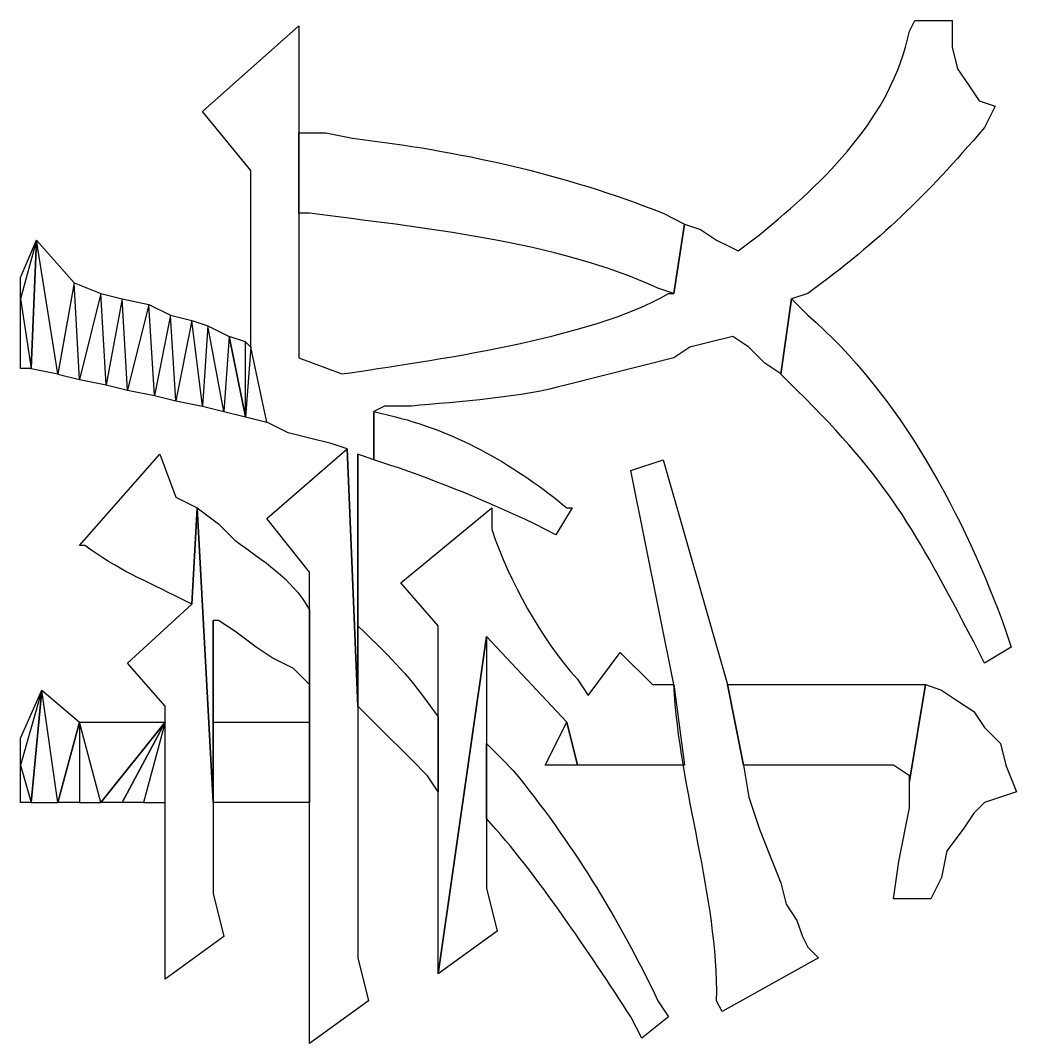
# Model space of a CAD drawing. Header units: centimetres. Extents: x -20.7 to 20.7, y -14.5 to 14.5.
# Drawn here: x -20.6946 to -20.3009, y -0.3528 to 0.0515 of the extents above; entities that cross this region are included whole.
import ezdxf

# ---------------------------------------------------------------- set-up
doc = ezdxf.new("R2010")
doc.units = ezdxf.units.CM
doc.header["$MEASUREMENT"] = 0
doc.layers.add('layer 1', color=7, linetype='Continuous')

msp = doc.modelspace()

# ---------------------------------------------------------------- linework, layer by layer
at = {"layer": 'layer 1'}
for points, knots in [([(-20.62265, 0.01552), (-20.62265, 0.01552), (-20.6036, -0.00776), (-20.6036, -0.00776), (-20.6036, -0.00776), (-20.6036, -0.00776), (-20.6036, -0.07761), (-20.6036, -0.07761), (-20.6036, -0.07761), (-20.6036, -0.07761), (-20.59725, -0.10724), (-20.59725, -0.10724), (-20.59725, -0.10724), (-20.59725, -0.10724), (-20.58878, -0.11148), (-20.58878, -0.11148), (-20.58878, -0.11148), (-20.58878, -0.11148), (-20.58032, -0.11359), (-20.58032, -0.11359), (-20.58032, -0.11359), (-20.58032, -0.11359), (-20.57185, -0.11571), (-20.57185, -0.11571), (-20.57185, -0.11571), (-20.57185, -0.11571), (-20.5655, -0.11783), (-20.5655, -0.11783), (-20.5655, -0.11783), (-20.5655, -0.11783), (-20.56127, -0.21943), (-20.56127, -0.21943), (-20.56127, -0.21943), (-20.56127, -0.21943), (-20.56127, -0.11994), (-20.56127, -0.11994), (-20.56127, -0.11994), (-20.56127, -0.11994), (-20.55492, -0.12206), (-20.55492, -0.12206), (-20.55492, -0.12206), (-20.55492, -0.12206), (-20.55492, -0.10301), (-20.55492, -0.10301), (-20.55492, -0.10301), (-20.55492, -0.10301), (-20.55068, -0.10089), (-20.55068, -0.10089), (-20.55068, -0.10089), (-20.55068, -0.10089), (-20.5401, -0.10089), (-20.5401, -0.10089), (-20.5401, -0.10089), (-20.52193, -0.0992), (-20.49558, -0.09744), (-20.47872, -0.09243), (-20.47872, -0.09243), (-20.47872, -0.09243), (-20.43638, -0.08184), (-20.43638, -0.08184), (-20.43638, -0.08184), (-20.43638, -0.08184), (-20.43003, -0.07761), (-20.43003, -0.07761), (-20.43003, -0.07761), (-20.43003, -0.07761), (-20.42157, -0.07549), (-20.42157, -0.07549), (-20.42157, -0.07549), (-20.42157, -0.07549), (-20.4131, -0.07338), (-20.4131, -0.07338), (-20.4131, -0.07338), (-20.4131, -0.07338), (-20.40675, -0.07761), (-20.40675, -0.07761), (-20.40675, -0.07761), (-20.40675, -0.07761), (-20.4004, -0.08396), (-20.4004, -0.08396), (-20.4004, -0.08396), (-20.4004, -0.08396), (-20.39405, -0.08819), (-20.39405, -0.08819), (-20.39405, -0.08819), (-20.39405, -0.08819), (-20.38982, -0.05856), (-20.38982, -0.05856), (-20.38982, -0.05856), (-20.38982, -0.05856), (-20.38347, -0.05644), (-20.38347, -0.05644), (-20.38347, -0.05644), (-20.3545, -0.0351), (-20.33725, -0.01838), (-20.31362, 0.00917), (-20.31362, 0.00917), (-20.31362, 0.00917), (-20.30938, 0.01764), (-20.30938, 0.01764), (-20.30938, 0.01764), (-20.30938, 0.01764), (-20.31573, 0.01976), (-20.31573, 0.01976), (-20.31573, 0.01976), (-20.31573, 0.01976), (-20.31997, 0.02611), (-20.31997, 0.02611), (-20.31997, 0.02611), (-20.31997, 0.02611), (-20.3242, 0.03246), (-20.3242, 0.03246), (-20.3242, 0.03246), (-20.3242, 0.03246), (-20.32632, 0.04092), (-20.32632, 0.04092), (-20.32632, 0.04092), (-20.32632, 0.04092), (-20.32632, 0.05151), (-20.32632, 0.05151), (-20.32632, 0.05151), (-20.32632, 0.05151), (-20.34113, 0.05151), (-20.34113, 0.05151), (-20.34113, 0.05151), (-20.34113, 0.05151), (-20.34325, 0.04727), (-20.34325, 0.04727), (-20.34325, 0.04727), (-20.35034, 0.01316), (-20.3763, -0.01168), (-20.40252, -0.03316), (-20.40252, -0.03316), (-20.40252, -0.03316), (-20.41098, -0.03951), (-20.41098, -0.03951), (-20.41098, -0.03951), (-20.41098, -0.03951), (-20.41522, -0.03739), (-20.41522, -0.03739), (-20.41522, -0.03739), (-20.41522, -0.03739), (-20.41945, -0.03528), (-20.41945, -0.03528), (-20.41945, -0.03528), (-20.41945, -0.03528), (-20.4258, -0.03104), (-20.4258, -0.03104), (-20.4258, -0.03104), (-20.4258, -0.03104), (-20.43215, -0.02893), (-20.43215, -0.02893), (-20.43215, -0.02893), (-20.43215, -0.02893), (-20.43638, -0.05644), (-20.43638, -0.05644), (-20.43638, -0.05644), (-20.43638, -0.05644), (-20.4385, -0.05644), (-20.4385, -0.05644), (-20.4385, -0.05644), (-20.46909, -0.0743), (-20.53287, -0.08301), (-20.56762, -0.08819), (-20.56762, -0.08819), (-20.56762, -0.08819), (-20.58455, -0.08184), (-20.58455, -0.08184), (-20.58455, -0.08184), (-20.58455, -0.08184), (-20.58455, 0.04939), (-20.58455, 0.04939), (-20.58455, 0.04939), (-20.58455, 0.04939), (-20.62265, 0.01552), (-20.62265, 0.01552)], [0, 0, 0, 0, 0.022222, 0.022222, 0.022222, 0.022222, 0.044444, 0.044444, 0.044444, 0.044444, 0.066667, 0.066667, 0.066667, 0.066667, 0.088889, 0.088889, 0.088889, 0.088889, 0.111111, 0.111111, 0.111111, 0.111111, 0.133333, 0.133333, 0.133333, 0.133333, 0.155556, 0.155556, 0.155556, 0.155556, 0.177778, 0.177778, 0.177778, 0.177778, 0.2, 0.2, 0.2, 0.2, 0.222222, 0.222222, 0.222222, 0.222222, 0.244444, 0.244444, 0.244444, 0.244444, 0.266667, 0.266667, 0.266667, 0.266667, 0.288889, 0.288889, 0.288889, 0.288889, 0.311111, 0.311111, 0.311111, 0.311111, 0.333333, 0.333333, 0.333333, 0.333333, 0.355556, 0.355556, 0.355556, 0.355556, 0.377778, 0.377778, 0.377778, 0.377778, 0.4, 0.4, 0.4, 0.4, 0.422222, 0.422222, 0.422222, 0.422222, 0.444444, 0.444444, 0.444444, 0.444444, 0.466667, 0.466667, 0.466667, 0.466667, 0.488889, 0.488889, 0.488889, 0.488889, 0.511111, 0.511111, 0.511111, 0.511111, 0.533333, 0.533333, 0.533333, 0.533333, 0.555556, 0.555556, 0.555556, 0.555556, 0.577778, 0.577778, 0.577778, 0.577778, 0.6, 0.6, 0.6, 0.6, 0.622222, 0.622222, 0.622222, 0.622222, 0.644444, 0.644444, 0.644444, 0.644444, 0.666667, 0.666667, 0.666667, 0.666667, 0.688889, 0.688889, 0.688889, 0.688889, 0.711111, 0.711111, 0.711111, 0.711111, 0.733333, 0.733333, 0.733333, 0.733333, 0.755556, 0.755556, 0.755556, 0.755556, 0.777778, 0.777778, 0.777778, 0.777778, 0.8, 0.8, 0.8, 0.8, 0.822222, 0.822222, 0.822222, 0.822222, 0.844444, 0.844444, 0.844444, 0.844444, 0.866667, 0.866667, 0.866667, 0.866667, 0.888889, 0.888889, 0.888889, 0.888889, 0.911111, 0.911111, 0.911111, 0.911111, 0.933333, 0.933333, 0.933333, 0.933333, 0.955556, 0.955556, 0.955556, 0.955556, 1, 1, 1, 1]), ([(-20.58455, 0.00706), (-20.58455, 0.00706), (-20.58455, -0.0247), (-20.58455, -0.0247), (-20.58455, -0.0247), (-20.58455, -0.0247), (-20.58032, -0.0247), (-20.58032, -0.0247), (-20.58032, -0.0247), (-20.53763, -0.03023), (-20.48207, -0.03577), (-20.44273, -0.05433), (-20.44273, -0.05433), (-20.44273, -0.05433), (-20.43638, -0.05645), (-20.43638, -0.05645), (-20.43638, -0.05645), (-20.43638, -0.05645), (-20.43215, -0.02893), (-20.43215, -0.02893), (-20.43215, -0.02893), (-20.43215, -0.02893), (-20.44062, -0.0247), (-20.44062, -0.0247), (-20.44062, -0.0247), (-20.4797, -0.00907), (-20.52172, 0.00011), (-20.56338, 0.00494), (-20.56338, 0.00494), (-20.56338, 0.00494), (-20.57397, 0.00706), (-20.57397, 0.00706), (-20.57397, 0.00706), (-20.57397, 0.00706), (-20.58455, 0.00706), (-20.58455, 0.00706)], [0, 0, 0, 0, 0.1, 0.1, 0.1, 0.1, 0.2, 0.2, 0.2, 0.2, 0.3, 0.3, 0.3, 0.3, 0.4, 0.4, 0.4, 0.4, 0.5, 0.5, 0.5, 0.5, 0.6, 0.6, 0.6, 0.6, 0.7, 0.7, 0.7, 0.7, 0.8, 0.8, 0.8, 0.8, 1, 1, 1, 1]), ([(-20.69038, -0.08608), (-20.69038, -0.08608), (-20.69462, -0.05856), (-20.69462, -0.05856), (-20.69462, -0.05856), (-20.69462, -0.05856), (-20.68827, -0.03528), (-20.68827, -0.03528), (-20.68827, -0.03528), (-20.68827, -0.03528), (-20.69038, -0.08608), (-20.69038, -0.08608)], [0, 0, 0, 0, 0.25, 0.25, 0.25, 0.25, 0.5, 0.5, 0.5, 0.5, 1, 1, 1, 1]), ([(-20.69462, -0.05856), (-20.69462, -0.05856), (-20.68827, -0.03528), (-20.68827, -0.03528), (-20.68827, -0.03528), (-20.68827, -0.03528), (-20.69462, -0.0501), (-20.69462, -0.0501), (-20.69462, -0.0501), (-20.69462, -0.0501), (-20.69462, -0.05856), (-20.69462, -0.05856)], [0, 0, 0, 0, 0.25, 0.25, 0.25, 0.25, 0.5, 0.5, 0.5, 0.5, 1, 1, 1, 1]), ([(-20.69038, -0.08608), (-20.69038, -0.08608), (-20.68827, -0.03528), (-20.68827, -0.03528), (-20.68827, -0.03528), (-20.68827, -0.03528), (-20.6798, -0.08819), (-20.6798, -0.08819), (-20.6798, -0.08819), (-20.6798, -0.08819), (-20.69038, -0.08608), (-20.69038, -0.08608)], [0, 0, 0, 0, 0.25, 0.25, 0.25, 0.25, 0.5, 0.5, 0.5, 0.5, 1, 1, 1, 1]), ([(-20.68827, -0.03528), (-20.68827, -0.03528), (-20.6798, -0.08819), (-20.6798, -0.08819), (-20.6798, -0.08819), (-20.6798, -0.08819), (-20.67345, -0.05221), (-20.67345, -0.05221), (-20.67345, -0.05221), (-20.67345, -0.05221), (-20.68827, -0.03528), (-20.68827, -0.03528)], [0, 0, 0, 0, 0.25, 0.25, 0.25, 0.25, 0.5, 0.5, 0.5, 0.5, 1, 1, 1, 1]), ([(-20.6798, -0.0882), (-20.6798, -0.0882), (-20.67345, -0.05221), (-20.67345, -0.05221), (-20.67345, -0.05221), (-20.67345, -0.05221), (-20.67133, -0.09031), (-20.67133, -0.09031), (-20.67133, -0.09031), (-20.67133, -0.09031), (-20.6798, -0.0882), (-20.6798, -0.0882)], [0, 0, 0, 0, 0.25, 0.25, 0.25, 0.25, 0.5, 0.5, 0.5, 0.5, 1, 1, 1, 1]), ([(-20.67345, -0.05221), (-20.67345, -0.05221), (-20.67133, -0.09031), (-20.67133, -0.09031), (-20.67133, -0.09031), (-20.67133, -0.09031), (-20.66287, -0.05645), (-20.66287, -0.05645), (-20.66287, -0.05645), (-20.66287, -0.05645), (-20.67345, -0.05221), (-20.67345, -0.05221)], [0, 0, 0, 0, 0.25, 0.25, 0.25, 0.25, 0.5, 0.5, 0.5, 0.5, 1, 1, 1, 1]), ([(-20.67133, -0.09031), (-20.67133, -0.09031), (-20.66287, -0.05645), (-20.66287, -0.05645), (-20.66287, -0.05645), (-20.66287, -0.05645), (-20.66075, -0.09243), (-20.66075, -0.09243), (-20.66075, -0.09243), (-20.66075, -0.09243), (-20.67133, -0.09031), (-20.67133, -0.09031)], [0, 0, 0, 0, 0.25, 0.25, 0.25, 0.25, 0.5, 0.5, 0.5, 0.5, 1, 1, 1, 1]), ([(-20.66287, -0.05645), (-20.66287, -0.05645), (-20.66075, -0.09243), (-20.66075, -0.09243), (-20.66075, -0.09243), (-20.66075, -0.09243), (-20.6544, -0.05856), (-20.6544, -0.05856), (-20.6544, -0.05856), (-20.6544, -0.05856), (-20.66287, -0.05645), (-20.66287, -0.05645)], [0, 0, 0, 0, 0.25, 0.25, 0.25, 0.25, 0.5, 0.5, 0.5, 0.5, 1, 1, 1, 1]), ([(-20.69462, -0.08608), (-20.69462, -0.08608), (-20.69038, -0.08608), (-20.69038, -0.08608), (-20.69038, -0.08608), (-20.69038, -0.08608), (-20.69462, -0.05856), (-20.69462, -0.05856), (-20.69462, -0.05856), (-20.69462, -0.05856), (-20.69462, -0.08608), (-20.69462, -0.08608)], [0, 0, 0, 0, 0.25, 0.25, 0.25, 0.25, 0.5, 0.5, 0.5, 0.5, 1, 1, 1, 1]), ([(-20.66075, -0.09243), (-20.66075, -0.09243), (-20.6544, -0.05856), (-20.6544, -0.05856), (-20.6544, -0.05856), (-20.6544, -0.05856), (-20.65228, -0.09454), (-20.65228, -0.09454), (-20.65228, -0.09454), (-20.65228, -0.09454), (-20.66075, -0.09243), (-20.66075, -0.09243)], [0, 0, 0, 0, 0.25, 0.25, 0.25, 0.25, 0.5, 0.5, 0.5, 0.5, 1, 1, 1, 1]), ([(-20.6544, -0.05856), (-20.6544, -0.05856), (-20.65228, -0.09455), (-20.65228, -0.09455), (-20.65228, -0.09455), (-20.65228, -0.09455), (-20.64382, -0.06068), (-20.64382, -0.06068), (-20.64382, -0.06068), (-20.64382, -0.06068), (-20.6544, -0.05856), (-20.6544, -0.05856)], [0, 0, 0, 0, 0.25, 0.25, 0.25, 0.25, 0.5, 0.5, 0.5, 0.5, 1, 1, 1, 1]), ([(-20.39405, -0.0882), (-20.39405, -0.0882), (-20.3877, -0.09455), (-20.3877, -0.09455), (-20.3877, -0.09455), (-20.35115, -0.13081), (-20.34142, -0.1493), (-20.31785, -0.19403), (-20.31785, -0.19403), (-20.31785, -0.19403), (-20.31362, -0.2025), (-20.31362, -0.2025), (-20.31362, -0.2025), (-20.31362, -0.2025), (-20.30303, -0.19615), (-20.30303, -0.19615), (-20.30303, -0.19615), (-20.30303, -0.19615), (-20.30515, -0.1898), (-20.30515, -0.1898), (-20.30515, -0.1898), (-20.32088, -0.14531), (-20.34731, -0.09599), (-20.38347, -0.06491), (-20.38347, -0.06491), (-20.38347, -0.06491), (-20.38982, -0.05856), (-20.38982, -0.05856), (-20.38982, -0.05856), (-20.38982, -0.05856), (-20.39405, -0.0882), (-20.39405, -0.0882)], [0, 0, 0, 0, 0.111111, 0.111111, 0.111111, 0.111111, 0.222222, 0.222222, 0.222222, 0.222222, 0.333333, 0.333333, 0.333333, 0.333333, 0.444444, 0.444444, 0.444444, 0.444444, 0.555556, 0.555556, 0.555556, 0.555556, 0.666667, 0.666667, 0.666667, 0.666667, 0.777778, 0.777778, 0.777778, 0.777778, 1, 1, 1, 1]), ([(-20.65228, -0.09455), (-20.65228, -0.09455), (-20.64382, -0.06068), (-20.64382, -0.06068), (-20.64382, -0.06068), (-20.64382, -0.06068), (-20.6417, -0.09666), (-20.6417, -0.09666), (-20.6417, -0.09666), (-20.6417, -0.09666), (-20.65228, -0.09455), (-20.65228, -0.09455)], [0, 0, 0, 0, 0.25, 0.25, 0.25, 0.25, 0.5, 0.5, 0.5, 0.5, 1, 1, 1, 1]), ([(-20.64382, -0.06068), (-20.64382, -0.06068), (-20.6417, -0.09666), (-20.6417, -0.09666), (-20.6417, -0.09666), (-20.6417, -0.09666), (-20.63535, -0.06491), (-20.63535, -0.06491), (-20.63535, -0.06491), (-20.63535, -0.06491), (-20.64382, -0.06068), (-20.64382, -0.06068)], [0, 0, 0, 0, 0.25, 0.25, 0.25, 0.25, 0.5, 0.5, 0.5, 0.5, 1, 1, 1, 1]), ([(-20.6417, -0.09666), (-20.6417, -0.09666), (-20.63535, -0.06491), (-20.63535, -0.06491), (-20.63535, -0.06491), (-20.63535, -0.06491), (-20.63323, -0.09878), (-20.63323, -0.09878), (-20.63323, -0.09878), (-20.63323, -0.09878), (-20.6417, -0.09666), (-20.6417, -0.09666)], [0, 0, 0, 0, 0.25, 0.25, 0.25, 0.25, 0.5, 0.5, 0.5, 0.5, 1, 1, 1, 1]), ([(-20.63535, -0.06491), (-20.63535, -0.06491), (-20.63323, -0.09878), (-20.63323, -0.09878), (-20.63323, -0.09878), (-20.63323, -0.09878), (-20.62688, -0.06703), (-20.62688, -0.06703), (-20.62688, -0.06703), (-20.62688, -0.06703), (-20.63535, -0.06491), (-20.63535, -0.06491)], [0, 0, 0, 0, 0.25, 0.25, 0.25, 0.25, 0.5, 0.5, 0.5, 0.5, 1, 1, 1, 1]), ([(-20.63323, -0.09878), (-20.63323, -0.09878), (-20.62688, -0.06703), (-20.62688, -0.06703), (-20.62688, -0.06703), (-20.62688, -0.06703), (-20.62265, -0.10089), (-20.62265, -0.10089), (-20.62265, -0.10089), (-20.62265, -0.10089), (-20.63323, -0.09878), (-20.63323, -0.09878)], [0, 0, 0, 0, 0.25, 0.25, 0.25, 0.25, 0.5, 0.5, 0.5, 0.5, 1, 1, 1, 1]), ([(-20.62688, -0.06703), (-20.62688, -0.06703), (-20.62265, -0.10089), (-20.62265, -0.10089), (-20.62265, -0.10089), (-20.62265, -0.10089), (-20.62053, -0.06914), (-20.62053, -0.06914), (-20.62053, -0.06914), (-20.62053, -0.06914), (-20.62688, -0.06703), (-20.62688, -0.06703)], [0, 0, 0, 0, 0.25, 0.25, 0.25, 0.25, 0.5, 0.5, 0.5, 0.5, 1, 1, 1, 1]), ([(-20.62265, -0.1009), (-20.62265, -0.1009), (-20.62053, -0.06915), (-20.62053, -0.06915), (-20.62053, -0.06915), (-20.62053, -0.06915), (-20.61418, -0.10301), (-20.61418, -0.10301), (-20.61418, -0.10301), (-20.61418, -0.10301), (-20.62265, -0.1009), (-20.62265, -0.1009)], [0, 0, 0, 0, 0.25, 0.25, 0.25, 0.25, 0.5, 0.5, 0.5, 0.5, 1, 1, 1, 1]), ([(-20.62053, -0.06915), (-20.62053, -0.06915), (-20.61418, -0.10301), (-20.61418, -0.10301), (-20.61418, -0.10301), (-20.61418, -0.10301), (-20.61207, -0.07338), (-20.61207, -0.07338), (-20.61207, -0.07338), (-20.61207, -0.07338), (-20.62053, -0.06915), (-20.62053, -0.06915)], [0, 0, 0, 0, 0.25, 0.25, 0.25, 0.25, 0.5, 0.5, 0.5, 0.5, 1, 1, 1, 1]), ([(-20.61418, -0.10301), (-20.61418, -0.10301), (-20.61207, -0.07338), (-20.61207, -0.07338), (-20.61207, -0.07338), (-20.61207, -0.07338), (-20.60572, -0.10513), (-20.60572, -0.10513), (-20.60572, -0.10513), (-20.60572, -0.10513), (-20.61418, -0.10301), (-20.61418, -0.10301)], [0, 0, 0, 0, 0.25, 0.25, 0.25, 0.25, 0.5, 0.5, 0.5, 0.5, 1, 1, 1, 1]), ([(-20.61207, -0.07338), (-20.61207, -0.07338), (-20.60572, -0.07549), (-20.60572, -0.07549), (-20.60572, -0.07549), (-20.60572, -0.07549), (-20.60572, -0.10513), (-20.60572, -0.10513), (-20.60572, -0.10513), (-20.60572, -0.10513), (-20.61207, -0.07338), (-20.61207, -0.07338)], [0, 0, 0, 0, 0.25, 0.25, 0.25, 0.25, 0.5, 0.5, 0.5, 0.5, 1, 1, 1, 1]), ([(-20.60572, -0.0755), (-20.60572, -0.0755), (-20.60572, -0.10513), (-20.60572, -0.10513), (-20.60572, -0.10513), (-20.60572, -0.10513), (-20.6036, -0.07761), (-20.6036, -0.07761), (-20.6036, -0.07761), (-20.6036, -0.07761), (-20.60572, -0.0755), (-20.60572, -0.0755)], [0, 0, 0, 0, 0.25, 0.25, 0.25, 0.25, 0.5, 0.5, 0.5, 0.5, 1, 1, 1, 1]), ([(-20.60572, -0.10513), (-20.60572, -0.10513), (-20.6036, -0.07761), (-20.6036, -0.07761), (-20.6036, -0.07761), (-20.6036, -0.07761), (-20.59725, -0.10725), (-20.59725, -0.10725), (-20.59725, -0.10725), (-20.59725, -0.10725), (-20.60572, -0.10513), (-20.60572, -0.10513)], [0, 0, 0, 0, 0.25, 0.25, 0.25, 0.25, 0.5, 0.5, 0.5, 0.5, 1, 1, 1, 1]), ([(-20.55492, -0.12206), (-20.55492, -0.12206), (-20.54857, -0.12418), (-20.54857, -0.12418), (-20.54857, -0.12418), (-20.52832, -0.13106), (-20.51082, -0.13825), (-20.49142, -0.14746), (-20.49142, -0.14746), (-20.49142, -0.14746), (-20.48295, -0.15169), (-20.48295, -0.15169), (-20.48295, -0.15169), (-20.48295, -0.15169), (-20.4766, -0.14111), (-20.4766, -0.14111), (-20.4766, -0.14111), (-20.4766, -0.14111), (-20.47872, -0.14111), (-20.47872, -0.14111), (-20.47872, -0.14111), (-20.49801, -0.12495), (-20.52161, -0.11123), (-20.54645, -0.10513), (-20.54645, -0.10513), (-20.54645, -0.10513), (-20.55492, -0.10301), (-20.55492, -0.10301), (-20.55492, -0.10301), (-20.55492, -0.10301), (-20.55492, -0.12206), (-20.55492, -0.12206)], [0, 0, 0, 0, 0.111111, 0.111111, 0.111111, 0.111111, 0.222222, 0.222222, 0.222222, 0.222222, 0.333333, 0.333333, 0.333333, 0.333333, 0.444444, 0.444444, 0.444444, 0.444444, 0.555556, 0.555556, 0.555556, 0.555556, 0.666667, 0.666667, 0.666667, 0.666667, 0.777778, 0.777778, 0.777778, 0.777778, 1, 1, 1, 1]), ([(-20.67133, -0.15593), (-20.67133, -0.15593), (-20.66922, -0.15593), (-20.66922, -0.15593), (-20.66922, -0.15593), (-20.65627, -0.16559), (-20.64526, -0.16979), (-20.63112, -0.17709), (-20.63112, -0.17709), (-20.63112, -0.17709), (-20.62688, -0.17921), (-20.62688, -0.17921), (-20.62688, -0.17921), (-20.62688, -0.17921), (-20.62477, -0.14111), (-20.62477, -0.14111), (-20.62477, -0.14111), (-20.62477, -0.14111), (-20.63323, -0.13688), (-20.63323, -0.13688), (-20.63323, -0.13688), (-20.63323, -0.13688), (-20.63958, -0.11994), (-20.63958, -0.11994), (-20.63958, -0.11994), (-20.63958, -0.11994), (-20.67133, -0.15593), (-20.67133, -0.15593)], [0, 0, 0, 0, 0.125, 0.125, 0.125, 0.125, 0.25, 0.25, 0.25, 0.25, 0.375, 0.375, 0.375, 0.375, 0.5, 0.5, 0.5, 0.5, 0.625, 0.625, 0.625, 0.625, 0.75, 0.75, 0.75, 0.75, 1, 1, 1, 1]), ([(-20.59725, -0.14535), (-20.59725, -0.14535), (-20.58032, -0.16651), (-20.58032, -0.16651), (-20.58032, -0.16651), (-20.58032, -0.16651), (-20.58032, -0.35278), (-20.58032, -0.35278), (-20.58032, -0.35278), (-20.58032, -0.35278), (-20.55703, -0.33585), (-20.55703, -0.33585), (-20.55703, -0.33585), (-20.55703, -0.33585), (-20.56127, -0.31891), (-20.56127, -0.31891), (-20.56127, -0.31891), (-20.56127, -0.31891), (-20.56127, -0.21943), (-20.56127, -0.21943), (-20.56127, -0.21943), (-20.56127, -0.21943), (-20.5655, -0.11783), (-20.5655, -0.11783), (-20.5655, -0.11783), (-20.5655, -0.11783), (-20.59725, -0.14535), (-20.59725, -0.14535)], [0, 0, 0, 0, 0.125, 0.125, 0.125, 0.125, 0.25, 0.25, 0.25, 0.25, 0.375, 0.375, 0.375, 0.375, 0.5, 0.5, 0.5, 0.5, 0.625, 0.625, 0.625, 0.625, 0.75, 0.75, 0.75, 0.75, 1, 1, 1, 1]), ([(-20.56127, -0.21943), (-20.56127, -0.21943), (-20.55915, -0.22155), (-20.55915, -0.22155), (-20.55915, -0.22155), (-20.55915, -0.22155), (-20.5528, -0.2279), (-20.5528, -0.2279), (-20.5528, -0.2279), (-20.5528, -0.2279), (-20.5401, -0.2406), (-20.5401, -0.2406), (-20.5401, -0.2406), (-20.5401, -0.2406), (-20.53375, -0.24695), (-20.53375, -0.24695), (-20.53375, -0.24695), (-20.53375, -0.24695), (-20.52952, -0.2533), (-20.52952, -0.2533), (-20.52952, -0.2533), (-20.52952, -0.2533), (-20.52952, -0.22366), (-20.52952, -0.22366), (-20.52952, -0.22366), (-20.5419, -0.20645), (-20.54617, -0.20235), (-20.56127, -0.18768), (-20.56127, -0.18768), (-20.56127, -0.18768), (-20.56127, -0.11995), (-20.56127, -0.11995), (-20.56127, -0.11995), (-20.56127, -0.11995), (-20.56127, -0.21943), (-20.56127, -0.21943)], [0, 0, 0, 0, 0.1, 0.1, 0.1, 0.1, 0.2, 0.2, 0.2, 0.2, 0.3, 0.3, 0.3, 0.3, 0.4, 0.4, 0.4, 0.4, 0.5, 0.5, 0.5, 0.5, 0.6, 0.6, 0.6, 0.6, 0.7, 0.7, 0.7, 0.7, 0.8, 0.8, 0.8, 0.8, 1, 1, 1, 1]), ([(-20.45332, -0.1263), (-20.45332, -0.1263), (-20.43638, -0.21096), (-20.43638, -0.21096), (-20.43638, -0.21096), (-20.43413, -0.25319), (-20.41885, -0.29386), (-20.41945, -0.33585), (-20.41945, -0.33585), (-20.41945, -0.33585), (-20.41733, -0.34008), (-20.41733, -0.34008), (-20.41733, -0.34008), (-20.41733, -0.34008), (-20.37923, -0.31891), (-20.37923, -0.31891), (-20.37923, -0.31891), (-20.37923, -0.31891), (-20.38135, -0.3168), (-20.38135, -0.3168), (-20.38135, -0.3168), (-20.38135, -0.3168), (-20.38347, -0.31468), (-20.38347, -0.31468), (-20.38347, -0.31468), (-20.38347, -0.31468), (-20.38558, -0.31045), (-20.38558, -0.31045), (-20.38558, -0.31045), (-20.38558, -0.31045), (-20.3877, -0.3041), (-20.3877, -0.3041), (-20.3877, -0.3041), (-20.3877, -0.3041), (-20.39193, -0.29775), (-20.39193, -0.29775), (-20.39193, -0.29775), (-20.39193, -0.29775), (-20.39405, -0.28928), (-20.39405, -0.28928), (-20.39405, -0.28928), (-20.39405, -0.28928), (-20.39828, -0.2787), (-20.39828, -0.2787), (-20.39828, -0.2787), (-20.39828, -0.2787), (-20.40252, -0.26811), (-20.40252, -0.26811), (-20.40252, -0.26811), (-20.40252, -0.26811), (-20.40675, -0.25541), (-20.40675, -0.25541), (-20.40675, -0.25541), (-20.40675, -0.25541), (-20.40887, -0.24271), (-20.40887, -0.24271), (-20.40887, -0.24271), (-20.40887, -0.24271), (-20.41522, -0.21096), (-20.41522, -0.21096), (-20.41522, -0.21096), (-20.41522, -0.21096), (-20.44062, -0.12206), (-20.44062, -0.12206), (-20.44062, -0.12206), (-20.44062, -0.12206), (-20.45332, -0.1263), (-20.45332, -0.1263)], [0, 0, 0, 0, 0.055556, 0.055556, 0.055556, 0.055556, 0.111111, 0.111111, 0.111111, 0.111111, 0.166667, 0.166667, 0.166667, 0.166667, 0.222222, 0.222222, 0.222222, 0.222222, 0.277778, 0.277778, 0.277778, 0.277778, 0.333333, 0.333333, 0.333333, 0.333333, 0.388889, 0.388889, 0.388889, 0.388889, 0.444444, 0.444444, 0.444444, 0.444444, 0.5, 0.5, 0.5, 0.5, 0.555556, 0.555556, 0.555556, 0.555556, 0.611111, 0.611111, 0.611111, 0.611111, 0.666667, 0.666667, 0.666667, 0.666667, 0.722222, 0.722222, 0.722222, 0.722222, 0.777778, 0.777778, 0.777778, 0.777778, 0.833333, 0.833333, 0.833333, 0.833333, 0.888889, 0.888889, 0.888889, 0.888889, 1, 1, 1, 1]), ([(-20.65228, -0.2025), (-20.65228, -0.2025), (-20.63747, -0.21943), (-20.63747, -0.21943), (-20.63747, -0.21943), (-20.63747, -0.21943), (-20.63747, -0.32738), (-20.63747, -0.32738), (-20.63747, -0.32738), (-20.63747, -0.32738), (-20.61418, -0.31045), (-20.61418, -0.31045), (-20.61418, -0.31045), (-20.61418, -0.31045), (-20.61842, -0.29351), (-20.61842, -0.29351), (-20.61842, -0.29351), (-20.61842, -0.29351), (-20.61842, -0.25753), (-20.61842, -0.25753), (-20.61842, -0.25753), (-20.61842, -0.25753), (-20.62477, -0.14111), (-20.62477, -0.14111), (-20.62477, -0.14111), (-20.62477, -0.14111), (-20.62688, -0.17921), (-20.62688, -0.17921), (-20.62688, -0.17921), (-20.62688, -0.17921), (-20.65228, -0.2025), (-20.65228, -0.2025)], [0, 0, 0, 0, 0.111111, 0.111111, 0.111111, 0.111111, 0.222222, 0.222222, 0.222222, 0.222222, 0.333333, 0.333333, 0.333333, 0.333333, 0.444444, 0.444444, 0.444444, 0.444444, 0.555556, 0.555556, 0.555556, 0.555556, 0.666667, 0.666667, 0.666667, 0.666667, 0.777778, 0.777778, 0.777778, 0.777778, 1, 1, 1, 1]), ([(-20.62477, -0.14111), (-20.62477, -0.14111), (-20.61842, -0.25753), (-20.61842, -0.25753), (-20.61842, -0.25753), (-20.61842, -0.25753), (-20.61842, -0.18556), (-20.61842, -0.18556), (-20.61842, -0.18556), (-20.61842, -0.18556), (-20.6163, -0.18556), (-20.6163, -0.18556), (-20.6163, -0.18556), (-20.6163, -0.18556), (-20.60995, -0.1898), (-20.60995, -0.1898), (-20.60995, -0.1898), (-20.60995, -0.1898), (-20.60148, -0.19615), (-20.60148, -0.19615), (-20.60148, -0.19615), (-20.60148, -0.19615), (-20.59513, -0.20038), (-20.59513, -0.20038), (-20.59513, -0.20038), (-20.59513, -0.20038), (-20.58667, -0.20461), (-20.58667, -0.20461), (-20.58667, -0.20461), (-20.58667, -0.20461), (-20.58032, -0.21096), (-20.58032, -0.21096), (-20.58032, -0.21096), (-20.58032, -0.21096), (-20.58032, -0.25753), (-20.58032, -0.25753), (-20.58032, -0.25753), (-20.58032, -0.25753), (-20.58032, -0.18133), (-20.58032, -0.18133), (-20.58032, -0.18133), (-20.58794, -0.16842), (-20.59852, -0.16235), (-20.60995, -0.15381), (-20.60995, -0.15381), (-20.60995, -0.15381), (-20.6163, -0.14746), (-20.6163, -0.14746), (-20.6163, -0.14746), (-20.6163, -0.14746), (-20.62477, -0.14111), (-20.62477, -0.14111)], [0, 0, 0, 0, 0.071429, 0.071429, 0.071429, 0.071429, 0.142857, 0.142857, 0.142857, 0.142857, 0.214286, 0.214286, 0.214286, 0.214286, 0.285714, 0.285714, 0.285714, 0.285714, 0.357143, 0.357143, 0.357143, 0.357143, 0.428571, 0.428571, 0.428571, 0.428571, 0.5, 0.5, 0.5, 0.5, 0.571429, 0.571429, 0.571429, 0.571429, 0.642857, 0.642857, 0.642857, 0.642857, 0.714286, 0.714286, 0.714286, 0.714286, 0.785714, 0.785714, 0.785714, 0.785714, 0.857143, 0.857143, 0.857143, 0.857143, 1, 1, 1, 1]), ([(-20.54433, -0.17075), (-20.54433, -0.17075), (-20.52952, -0.18768), (-20.52952, -0.18768), (-20.52952, -0.18768), (-20.52952, -0.18768), (-20.52952, -0.32526), (-20.52952, -0.32526), (-20.52952, -0.32526), (-20.52952, -0.32526), (-20.51047, -0.19191), (-20.51047, -0.19191), (-20.51047, -0.19191), (-20.51047, -0.19191), (-20.47872, -0.22578), (-20.47872, -0.22578), (-20.47872, -0.22578), (-20.47872, -0.22578), (-20.47448, -0.24271), (-20.47448, -0.24271), (-20.47448, -0.24271), (-20.47448, -0.24271), (-20.43215, -0.24271), (-20.43215, -0.24271), (-20.43215, -0.24271), (-20.43215, -0.24271), (-20.43638, -0.21096), (-20.43638, -0.21096), (-20.43638, -0.21096), (-20.43638, -0.21096), (-20.44485, -0.21096), (-20.44485, -0.21096), (-20.44485, -0.21096), (-20.44485, -0.21096), (-20.45755, -0.19826), (-20.45755, -0.19826), (-20.45755, -0.19826), (-20.45755, -0.19826), (-20.47025, -0.2152), (-20.47025, -0.2152), (-20.47025, -0.2152), (-20.47025, -0.2152), (-20.47448, -0.20885), (-20.47448, -0.20885), (-20.47448, -0.20885), (-20.48916, -0.19237), (-20.50115, -0.17064), (-20.50835, -0.14958), (-20.50835, -0.14958), (-20.50835, -0.14958), (-20.50835, -0.14111), (-20.50835, -0.14111), (-20.50835, -0.14111), (-20.50835, -0.14111), (-20.54433, -0.17075), (-20.54433, -0.17075)], [0, 0, 0, 0, 0.066667, 0.066667, 0.066667, 0.066667, 0.133333, 0.133333, 0.133333, 0.133333, 0.2, 0.2, 0.2, 0.2, 0.266667, 0.266667, 0.266667, 0.266667, 0.333333, 0.333333, 0.333333, 0.333333, 0.4, 0.4, 0.4, 0.4, 0.466667, 0.466667, 0.466667, 0.466667, 0.533333, 0.533333, 0.533333, 0.533333, 0.6, 0.6, 0.6, 0.6, 0.666667, 0.666667, 0.666667, 0.666667, 0.733333, 0.733333, 0.733333, 0.733333, 0.8, 0.8, 0.8, 0.8, 0.866667, 0.866667, 0.866667, 0.866667, 1, 1, 1, 1]), ([(-20.61842, -0.25753), (-20.61842, -0.25753), (-20.58032, -0.25753), (-20.58032, -0.25753), (-20.58032, -0.25753), (-20.58032, -0.25753), (-20.58032, -0.22578), (-20.58032, -0.22578), (-20.58032, -0.22578), (-20.58032, -0.22578), (-20.61842, -0.22578), (-20.61842, -0.22578), (-20.61842, -0.22578), (-20.61842, -0.22578), (-20.61842, -0.18556), (-20.61842, -0.18556), (-20.61842, -0.18556), (-20.61842, -0.18556), (-20.61842, -0.25753), (-20.61842, -0.25753)], [0, 0, 0, 0, 0.166667, 0.166667, 0.166667, 0.166667, 0.333333, 0.333333, 0.333333, 0.333333, 0.5, 0.5, 0.5, 0.5, 0.666667, 0.666667, 0.666667, 0.666667, 1, 1, 1, 1]), ([(-20.52952, -0.32526), (-20.52952, -0.32526), (-20.50623, -0.30833), (-20.50623, -0.30833), (-20.50623, -0.30833), (-20.50623, -0.30833), (-20.51047, -0.2914), (-20.51047, -0.2914), (-20.51047, -0.2914), (-20.51047, -0.2914), (-20.51047, -0.19191), (-20.51047, -0.19191), (-20.51047, -0.19191), (-20.51047, -0.19191), (-20.52952, -0.32526), (-20.52952, -0.32526)], [0, 0, 0, 0, 0.2, 0.2, 0.2, 0.2, 0.4, 0.4, 0.4, 0.4, 0.6, 0.6, 0.6, 0.6, 1, 1, 1, 1]), ([(-20.69038, -0.25753), (-20.69038, -0.25753), (-20.69462, -0.24271), (-20.69462, -0.24271), (-20.69462, -0.24271), (-20.69462, -0.24271), (-20.68615, -0.21308), (-20.68615, -0.21308), (-20.68615, -0.21308), (-20.68615, -0.21308), (-20.69038, -0.25753), (-20.69038, -0.25753)], [0, 0, 0, 0, 0.25, 0.25, 0.25, 0.25, 0.5, 0.5, 0.5, 0.5, 1, 1, 1, 1]), ([(-20.69462, -0.24271), (-20.69462, -0.24271), (-20.68615, -0.21308), (-20.68615, -0.21308), (-20.68615, -0.21308), (-20.68615, -0.21308), (-20.69462, -0.23213), (-20.69462, -0.23213), (-20.69462, -0.23213), (-20.69462, -0.23213), (-20.69462, -0.24271), (-20.69462, -0.24271)], [0, 0, 0, 0, 0.25, 0.25, 0.25, 0.25, 0.5, 0.5, 0.5, 0.5, 1, 1, 1, 1]), ([(-20.69038, -0.25753), (-20.69038, -0.25753), (-20.68615, -0.21308), (-20.68615, -0.21308), (-20.68615, -0.21308), (-20.68615, -0.21308), (-20.6798, -0.25753), (-20.6798, -0.25753), (-20.6798, -0.25753), (-20.6798, -0.25753), (-20.69038, -0.25753), (-20.69038, -0.25753)], [0, 0, 0, 0, 0.25, 0.25, 0.25, 0.25, 0.5, 0.5, 0.5, 0.5, 1, 1, 1, 1]), ([(-20.68615, -0.21308), (-20.68615, -0.21308), (-20.6798, -0.25753), (-20.6798, -0.25753), (-20.6798, -0.25753), (-20.6798, -0.25753), (-20.67133, -0.22578), (-20.67133, -0.22578), (-20.67133, -0.22578), (-20.67133, -0.22578), (-20.68615, -0.21308), (-20.68615, -0.21308)], [0, 0, 0, 0, 0.25, 0.25, 0.25, 0.25, 0.5, 0.5, 0.5, 0.5, 1, 1, 1, 1]), ([(-20.41522, -0.21096), (-20.41522, -0.21096), (-20.40887, -0.24271), (-20.40887, -0.24271), (-20.40887, -0.24271), (-20.40887, -0.24271), (-20.3496, -0.24271), (-20.3496, -0.24271), (-20.3496, -0.24271), (-20.3496, -0.24271), (-20.34325, -0.24695), (-20.34325, -0.24695), (-20.34325, -0.24695), (-20.34325, -0.24695), (-20.34325, -0.24906), (-20.34325, -0.24906), (-20.34325, -0.24906), (-20.34325, -0.24906), (-20.3369, -0.21096), (-20.3369, -0.21096), (-20.3369, -0.21096), (-20.3369, -0.21096), (-20.34537, -0.21096), (-20.34537, -0.21096), (-20.34537, -0.21096), (-20.34537, -0.21096), (-20.41522, -0.21096), (-20.41522, -0.21096)], [0, 0, 0, 0, 0.125, 0.125, 0.125, 0.125, 0.25, 0.25, 0.25, 0.25, 0.375, 0.375, 0.375, 0.375, 0.5, 0.5, 0.5, 0.5, 0.625, 0.625, 0.625, 0.625, 0.75, 0.75, 0.75, 0.75, 1, 1, 1, 1]), ([(-20.3496, -0.29563), (-20.3496, -0.29563), (-20.33478, -0.29563), (-20.33478, -0.29563), (-20.33478, -0.29563), (-20.33478, -0.29563), (-20.33055, -0.28716), (-20.33055, -0.28716), (-20.33055, -0.28716), (-20.33055, -0.28716), (-20.32843, -0.27658), (-20.32843, -0.27658), (-20.32843, -0.27658), (-20.32843, -0.27658), (-20.32208, -0.26811), (-20.32208, -0.26811), (-20.32208, -0.26811), (-20.32208, -0.26811), (-20.31785, -0.26176), (-20.31785, -0.26176), (-20.31785, -0.26176), (-20.31785, -0.26176), (-20.31362, -0.25753), (-20.31362, -0.25753), (-20.31362, -0.25753), (-20.31362, -0.25753), (-20.30092, -0.25329), (-20.30092, -0.25329), (-20.30092, -0.25329), (-20.30092, -0.25329), (-20.30515, -0.24271), (-20.30515, -0.24271), (-20.30515, -0.24271), (-20.30515, -0.24271), (-20.30727, -0.23424), (-20.30727, -0.23424), (-20.30727, -0.23424), (-20.30727, -0.23424), (-20.31362, -0.22789), (-20.31362, -0.22789), (-20.31362, -0.22789), (-20.31362, -0.22789), (-20.31785, -0.22154), (-20.31785, -0.22154), (-20.31785, -0.22154), (-20.31785, -0.22154), (-20.3242, -0.21731), (-20.3242, -0.21731), (-20.3242, -0.21731), (-20.3242, -0.21731), (-20.33055, -0.21308), (-20.33055, -0.21308), (-20.33055, -0.21308), (-20.33055, -0.21308), (-20.3369, -0.21096), (-20.3369, -0.21096), (-20.3369, -0.21096), (-20.3369, -0.21096), (-20.34325, -0.24906), (-20.34325, -0.24906), (-20.34325, -0.24906), (-20.34325, -0.24906), (-20.34325, -0.25964), (-20.34325, -0.25964), (-20.34325, -0.25964), (-20.34325, -0.25964), (-20.34748, -0.28081), (-20.34748, -0.28081), (-20.34748, -0.28081), (-20.34748, -0.28081), (-20.3496, -0.29563), (-20.3496, -0.29563)], [0, 0, 0, 0, 0.052632, 0.052632, 0.052632, 0.052632, 0.105263, 0.105263, 0.105263, 0.105263, 0.157895, 0.157895, 0.157895, 0.157895, 0.210526, 0.210526, 0.210526, 0.210526, 0.263158, 0.263158, 0.263158, 0.263158, 0.315789, 0.315789, 0.315789, 0.315789, 0.368421, 0.368421, 0.368421, 0.368421, 0.421053, 0.421053, 0.421053, 0.421053, 0.473684, 0.473684, 0.473684, 0.473684, 0.526316, 0.526316, 0.526316, 0.526316, 0.578947, 0.578947, 0.578947, 0.578947, 0.631579, 0.631579, 0.631579, 0.631579, 0.684211, 0.684211, 0.684211, 0.684211, 0.736842, 0.736842, 0.736842, 0.736842, 0.789474, 0.789474, 0.789474, 0.789474, 0.842105, 0.842105, 0.842105, 0.842105, 0.894737, 0.894737, 0.894737, 0.894737, 1, 1, 1, 1]), ([(-20.6798, -0.25753), (-20.6798, -0.25753), (-20.67133, -0.25753), (-20.67133, -0.25753), (-20.67133, -0.25753), (-20.67133, -0.25753), (-20.67133, -0.22578), (-20.67133, -0.22578), (-20.67133, -0.22578), (-20.67133, -0.22578), (-20.6798, -0.25753), (-20.6798, -0.25753)], [0, 0, 0, 0, 0.25, 0.25, 0.25, 0.25, 0.5, 0.5, 0.5, 0.5, 1, 1, 1, 1]), ([(-20.67133, -0.22578), (-20.67133, -0.22578), (-20.66287, -0.25753), (-20.66287, -0.25753), (-20.66287, -0.25753), (-20.66287, -0.25753), (-20.63747, -0.22578), (-20.63747, -0.22578), (-20.63747, -0.22578), (-20.63747, -0.22578), (-20.67133, -0.22578), (-20.67133, -0.22578)], [0, 0, 0, 0, 0.25, 0.25, 0.25, 0.25, 0.5, 0.5, 0.5, 0.5, 1, 1, 1, 1]), ([(-20.67133, -0.25753), (-20.67133, -0.25753), (-20.67133, -0.22578), (-20.67133, -0.22578), (-20.67133, -0.22578), (-20.67133, -0.22578), (-20.66287, -0.25753), (-20.66287, -0.25753), (-20.66287, -0.25753), (-20.66287, -0.25753), (-20.67133, -0.25753), (-20.67133, -0.25753)], [0, 0, 0, 0, 0.25, 0.25, 0.25, 0.25, 0.5, 0.5, 0.5, 0.5, 1, 1, 1, 1]), ([(-20.66287, -0.25753), (-20.66287, -0.25753), (-20.6544, -0.25753), (-20.6544, -0.25753), (-20.6544, -0.25753), (-20.6544, -0.25753), (-20.63747, -0.22578), (-20.63747, -0.22578), (-20.63747, -0.22578), (-20.63747, -0.22578), (-20.66287, -0.25753), (-20.66287, -0.25753)], [0, 0, 0, 0, 0.25, 0.25, 0.25, 0.25, 0.5, 0.5, 0.5, 0.5, 1, 1, 1, 1]), ([(-20.6544, -0.25753), (-20.6544, -0.25753), (-20.64593, -0.25753), (-20.64593, -0.25753), (-20.64593, -0.25753), (-20.64593, -0.25753), (-20.63747, -0.22578), (-20.63747, -0.22578), (-20.63747, -0.22578), (-20.63747, -0.22578), (-20.6544, -0.25753), (-20.6544, -0.25753)], [0, 0, 0, 0, 0.25, 0.25, 0.25, 0.25, 0.5, 0.5, 0.5, 0.5, 1, 1, 1, 1]), ([(-20.64593, -0.25753), (-20.64593, -0.25753), (-20.63747, -0.22578), (-20.63747, -0.22578), (-20.63747, -0.22578), (-20.63747, -0.22578), (-20.63747, -0.25753), (-20.63747, -0.25753), (-20.63747, -0.25753), (-20.63747, -0.25753), (-20.64593, -0.25753), (-20.64593, -0.25753)], [0, 0, 0, 0, 0.25, 0.25, 0.25, 0.25, 0.5, 0.5, 0.5, 0.5, 1, 1, 1, 1]), ([(-20.48718, -0.24271), (-20.48718, -0.24271), (-20.47448, -0.24271), (-20.47448, -0.24271), (-20.47448, -0.24271), (-20.47448, -0.24271), (-20.47872, -0.22578), (-20.47872, -0.22578), (-20.47872, -0.22578), (-20.47872, -0.22578), (-20.48718, -0.24271), (-20.48718, -0.24271)], [0, 0, 0, 0, 0.25, 0.25, 0.25, 0.25, 0.5, 0.5, 0.5, 0.5, 1, 1, 1, 1]), ([(-20.51047, -0.23425), (-20.51047, -0.23425), (-20.51047, -0.26388), (-20.51047, -0.26388), (-20.51047, -0.26388), (-20.49018, -0.28593), (-20.47, -0.31701), (-20.45332, -0.3422), (-20.45332, -0.3422), (-20.45332, -0.3422), (-20.44908, -0.35066), (-20.44908, -0.35066), (-20.44908, -0.35066), (-20.44908, -0.35066), (-20.4385, -0.3422), (-20.4385, -0.3422), (-20.4385, -0.3422), (-20.4385, -0.3422), (-20.44273, -0.33585), (-20.44273, -0.33585), (-20.44273, -0.33585), (-20.45811, -0.30321), (-20.47734, -0.27242), (-20.49988, -0.24483), (-20.49988, -0.24483), (-20.49988, -0.24483), (-20.50412, -0.2406), (-20.50412, -0.2406), (-20.50412, -0.2406), (-20.50412, -0.2406), (-20.51047, -0.23425), (-20.51047, -0.23425)], [0, 0, 0, 0, 0.111111, 0.111111, 0.111111, 0.111111, 0.222222, 0.222222, 0.222222, 0.222222, 0.333333, 0.333333, 0.333333, 0.333333, 0.444444, 0.444444, 0.444444, 0.444444, 0.555556, 0.555556, 0.555556, 0.555556, 0.666667, 0.666667, 0.666667, 0.666667, 0.777778, 0.777778, 0.777778, 0.777778, 1, 1, 1, 1]), ([(-20.69462, -0.25753), (-20.69462, -0.25753), (-20.69038, -0.25753), (-20.69038, -0.25753), (-20.69038, -0.25753), (-20.69038, -0.25753), (-20.69462, -0.24271), (-20.69462, -0.24271), (-20.69462, -0.24271), (-20.69462, -0.24271), (-20.69462, -0.25753), (-20.69462, -0.25753)], [0, 0, 0, 0, 0.25, 0.25, 0.25, 0.25, 0.5, 0.5, 0.5, 0.5, 1, 1, 1, 1])]:
    msp.add_open_spline(points, degree=3, knots=knots, dxfattribs=at)

doc.saveas('drawing.dxf')
